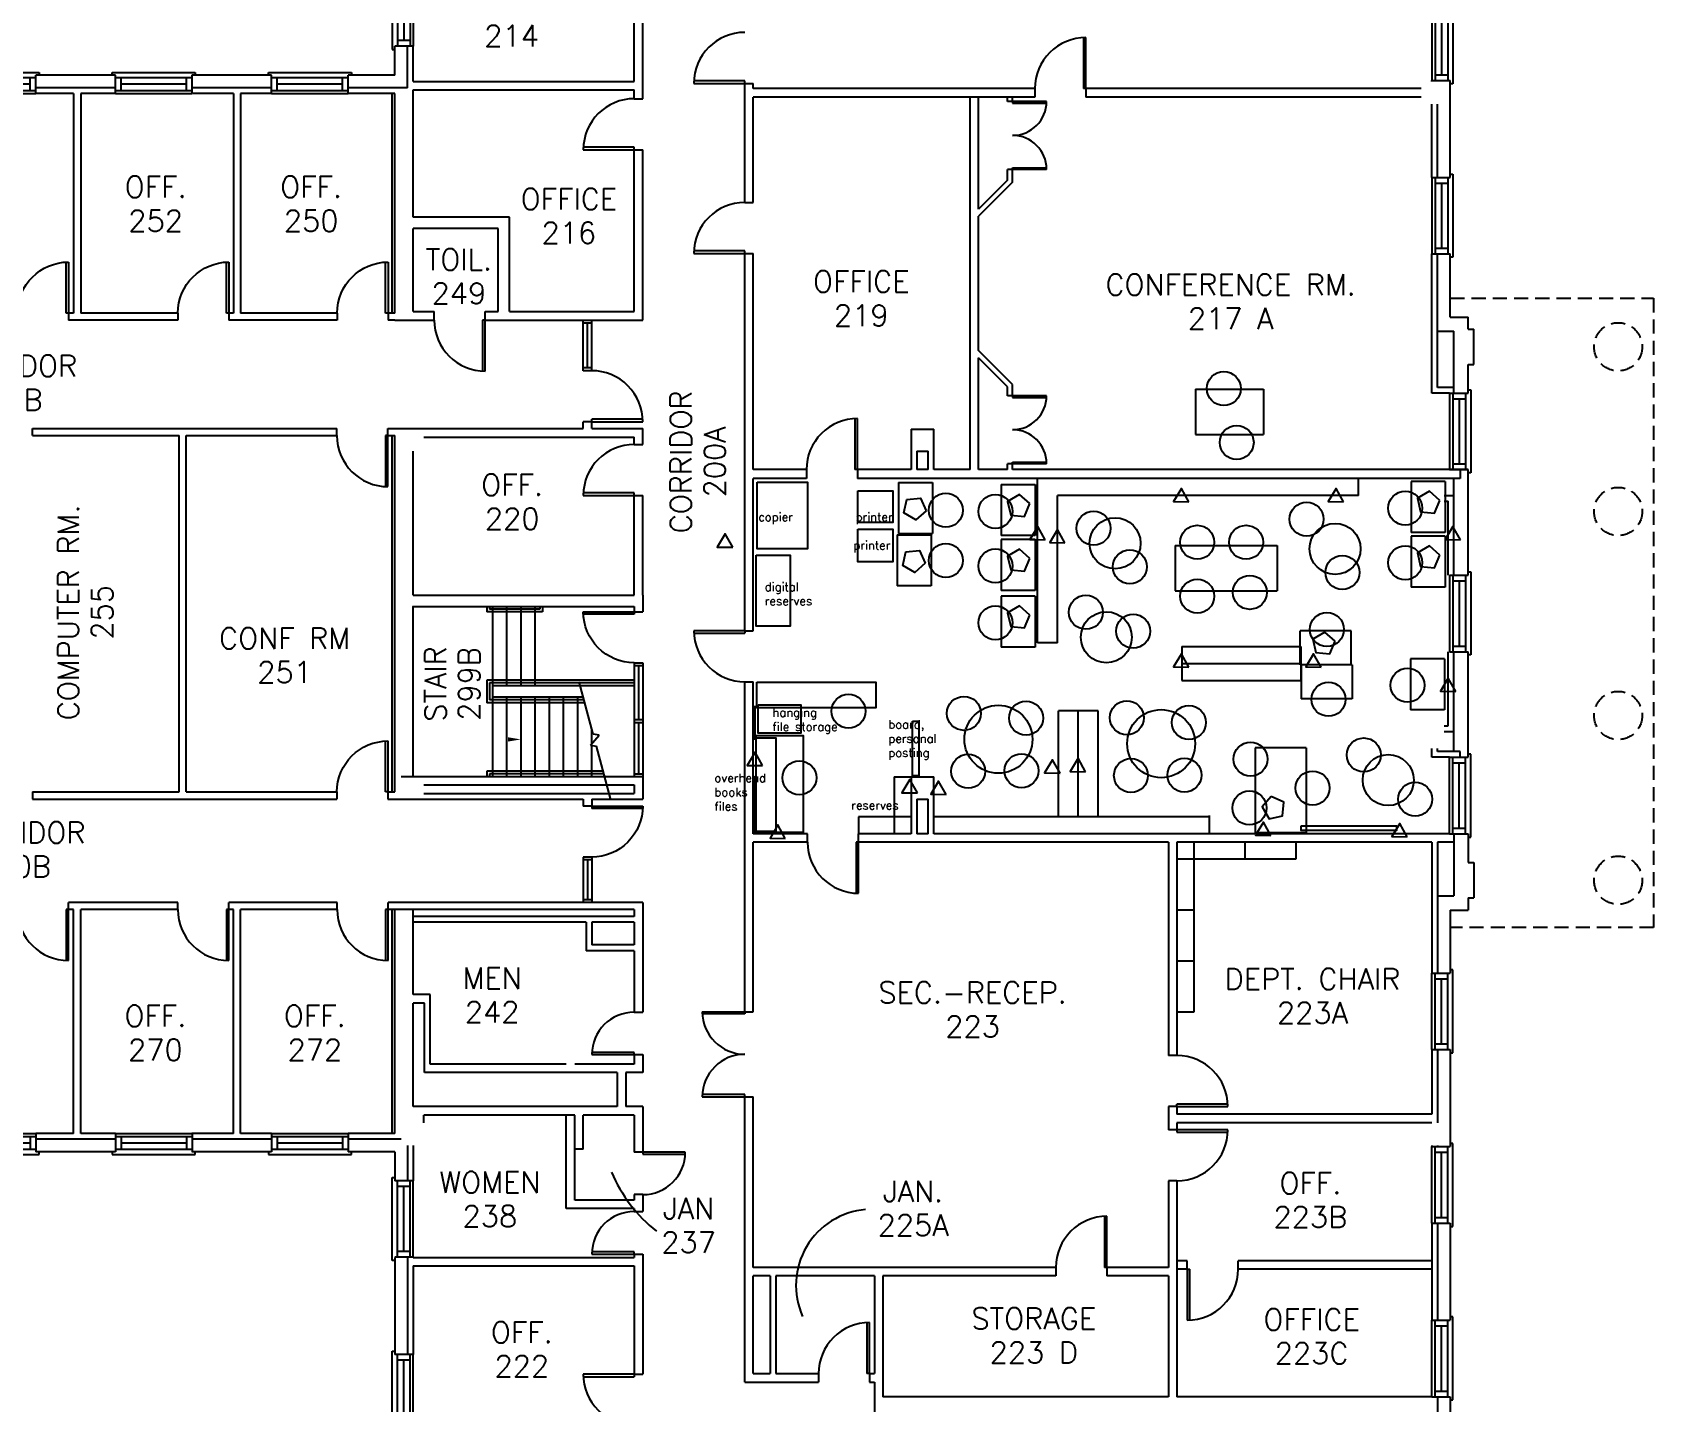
# Model space of a CAD drawing. Extents: x 481 to 2778, y 95 to 2621.
# Drawn here: x 1634 to 2778, y 801 to 1768 of the extents above; entities that cross this region are included whole.
import ezdxf
from ezdxf.enums import TextEntityAlignment as Align

# ---------------------------------------------------------------- set-up
doc = ezdxf.new("R2010")
doc.units = 0
doc.header["$LTSCALE"] = 40
doc.header["$MEASUREMENT"] = 0
doc.linetypes.add('HIDDEN', pattern=[0.375, 0.25, -0.125])
doc.layers.get('0').update_dxf_attribs({"linetype": 'CONTINUOUS'})
for name, color, linetype in [('A-AREA-IDEN', 3, 'CONTINUOUS'), ('A-CONC', 5, 'HIDDEN'), ('A-DOOR', 7, 'CONTINUOUS'), ('A-FLOR-STRS', 7, 'CONTINUOUS'), ('A-GLAZ', 5, 'CONTINUOUS'), ('A-STRS-RAIL', 7, 'CONTINUOUS'), ('A-WALL', 5, 'CONTINUOUS')]:
    doc.layers.add(name, color=color, linetype=linetype)
doc.styles.add('SIMPLEX', font='simplex', dxfattribs={"height": 23})

# ---------------------------------------------------------------- blocks, each defined once
blk = doc.blocks.new('Q')
at = {"layer": 'A-STRS-RAIL', "style": 'SIMPLEX'}
for tag, p in [('ROOM', (2.01, 4.02)), ('NUMBER', (2.01, -15.09))]:
    blk.add_attdef(tag, text='', height=12, dxfattribs=at).set_placement(p, align=Align.CENTER)
blk = doc.blocks.new('WDO')
at = {"layer": 'A-GLAZ'}
for p, q in [((2681.4, 408.1), (2681.4, 462.1)), ((2683.6, 408.1), (2683.6, 462.1)), ((2683.6, 458.1), (2692.6, 458.1)), ((2688.1, 412.1), (2688.1, 458.1)), ((2692.6, 408.1), (2692.6, 462.1)), ((2696.3, 464.4), (2694.4, 464.4)), ((2696.3, 405.8), (2696.3, 464.4)), ((2683.6, 412.1), (2692.6, 412.1)), ((2694.4, 405.8), (2696.3, 405.8))]:
    blk.add_line(p, q, dxfattribs=at)
at = {"layer": 'A-WALL'}
for p, q in [((2681.4, 462.1), (2694.4, 462.1)), ((2681.4, 408.1), (2694.4, 408.1))]:
    blk.add_line(p, q, dxfattribs=at)
blk = doc.blocks.new('AD03A', base_point=(6.133, 5.024))
for p, q in [((6.133, 6.024), (6.133, 5.024)), ((6.182, 5.024), (6.182, 6.022)), ((6.133, 5.024), (6.182, 5.024))]:
    blk.add_line(p, q)
blk.add_arc((6.133, 5.024), 1, 0, 90)
blk = doc.blocks.new('AD05A', base_point=(203.035, 424.492))
for p, q in [((203.035, 424.492), (203.084, 424.492)), ((203.035, 424.492), (203.035, 423.492)), ((203.084, 423.493), (203.084, 424.492))]:
    blk.add_line(p, q)
blk.add_arc((203.035, 424.492), 1, 270, 0)
blk = doc.blocks.new('AD04A', base_point=(489.664, 570.31))
for p, q in [((488.664, 571.31), (488.664, 570.31)), ((488.713, 570.31), (488.713, 571.309)), ((490.616, 570.31), (490.616, 571.309)), ((490.664, 571.31), (490.664, 570.31)), ((488.664, 570.31), (488.713, 570.31)), ((490.664, 570.31), (490.616, 570.31))]:
    blk.add_line(p, q)
for centre, start, end in [((488.664, 570.31), 0, 90), ((490.664, 570.31), 90, 180)]:
    blk.add_arc(centre, 1, start, end)
blk = doc.blocks.new('AD081', base_point=(976.415, 314.205))
for p, q in [((976.353, 314.849), (976.314, 314.205)), ((976.353, 314.849), (976.477, 313.561)), ((975.415, 314.205), (976.314, 314.205)), ((976.477, 313.561), (976.516, 314.205)), ((976.516, 314.205), (977.415, 314.205))]:
    blk.add_line(p, q)

msp = doc.modelspace()

# ---------------------------------------------------------------- linework, layer by layer
for p, q in [((2569.5, 1441.2), (2569.5, 1453.2)), ((2357.1, 1337.3), (2343.1, 1337.3)), ((2445, 1334.7), (2445, 1310.7)), ((2529, 1334.7), (2529, 1310.7)), ((2385.8, 1289.3), (2357.8, 1289.3)), ((2241.9, 1242.6), (2254.7, 1242.6)), ((2216.7, 1214.5), (2216.7, 1202.5)), ((2464.2, 1215.3), (2464.2, 1203.3))]:
    msp.add_line(p, q)
for points in [[(2145.1, 1450.7), (2180.6, 1450.7), (2180.6, 1403.7), (2145.1, 1403.7)], [(2216.1, 1444.5), (2240.8, 1444.5), (2240.8, 1422.2), (2216.1, 1422.2)], [(2337.7, 1435.5), (2330.4, 1442), (2321.9, 1437), (2324.1, 1427.4), (2333.8, 1426.5)], [(2449.8, 1436.7), (2444.6, 1446.2), (2439, 1436.9)], [(2559, 1436.7), (2553.8, 1446.2), (2548.2, 1436.9)], [(2627.1, 1437.8), (2619.7, 1444.3), (2611.3, 1439.3), (2613.4, 1429.7), (2623.2, 1428.8)], [(2264.4, 1430.5), (2257.1, 1424), (2248.6, 1428.9), (2250.8, 1438.5), (2260.5, 1439.4)], [(2348.5, 1410), (2343.2, 1419.4), (2337.7, 1410.2)], [(2641.5, 1410), (2636.2, 1419.4), (2630.7, 1410.2)], [(2127.9, 1404.7), (2122.6, 1414.1), (2117, 1404.8)], [(2216.1, 1417.6), (2240.8, 1417.6), (2240.8, 1394.4), (2216.1, 1394.4)], [(2362.4, 1407.8), (2357.2, 1417.3), (2351.6, 1408)], [(2144.4, 1399.1), (2168.3, 1399.1), (2168.3, 1349), (2144.4, 1349)], [(2263.7, 1393.5), (2256.3, 1387), (2247.9, 1391.9), (2250, 1401.5), (2259.8, 1402.4)], [(2337.7, 1396.9), (2330.4, 1403.4), (2321.9, 1398.4), (2324.1, 1388.9), (2333.8, 1387.9)], [(2627.1, 1399.2), (2619.7, 1405.7), (2611.3, 1400.7), (2613.4, 1391.2), (2623.2, 1390.2)], [(2337.7, 1356.8), (2330.4, 1363.3), (2321.9, 1358.4), (2324.1, 1348.8), (2333.8, 1347.8)], [(2553.2, 1338.4), (2545.9, 1344.9), (2537.4, 1339.9), (2539.5, 1330.4), (2549.3, 1329.4)], [(2449.8, 1320.1), (2444.6, 1329.6), (2439, 1320.3)], [(2543.2, 1320.1), (2537.9, 1329.6), (2532.4, 1320.3)], [(2144.9, 1309.5), (2228.9, 1309.5), (2228.9, 1291.5), (2144.9, 1291.5)], [(2638.3, 1303), (2633, 1312.4), (2627.5, 1303.2)], [(2145.9, 1293.5), (2176, 1293.5), (2176, 1273.4), (2145.9, 1273.4)], [(2254.7, 1281.9), (2259.3, 1281.9), (2259.3, 1243.4), (2254.7, 1243.4)], [(2144.4, 1271.9), (2177.5, 1271.9), (2177.5, 1203.3), (2144.4, 1203.3)], [(2144.4, 1270.3), (2158.3, 1270.3), (2158.3, 1204), (2144.4, 1204)], [(2148.9, 1250.6), (2143.7, 1260), (2138.1, 1250.8)], [(2358.9, 1245.2), (2353.6, 1254.7), (2348, 1245.4)], [(2376.9, 1246.3), (2371.7, 1255.8), (2366.1, 1246.5)], [(2258.2, 1231.3), (2252.9, 1240.8), (2247.3, 1231.5)], [(2278.5, 1230.3), (2273.2, 1239.7), (2267.7, 1230.4)], [(2508, 1228.8), (2501.5, 1221.5), (2506.5, 1213), (2516, 1215.1), (2517, 1224.9)], [(2165, 1199.2), (2159.7, 1208.7), (2154.2, 1199.4)], [(2507.7, 1201.4), (2502.5, 1210.8), (2496.9, 1201.6)], [(2529.1, 1208.1), (2596.4, 1208.1), (2596.4, 1204.8), (2529.1, 1204.8)], [(2604, 1200.3), (2598.8, 1209.8), (2593.2, 1200.5)]]:
    msp.add_lwpolyline(points, close=True)
for centre, radius in [((2474.5, 1516.7), 12), ((2483.6, 1478.7), 12), ((2278.3, 1430.8), 12), ((2313.3, 1430), 12), ((2602.6, 1432.3), 12), ((2533, 1424.5), 12), ((2382.6, 1418.1), 12), ((2397.8, 1407.5), 18), ((2455.8, 1408.2), 12), ((2490.2, 1408.2), 12), ((2553.1, 1403.6), 18), ((2278.3, 1395.4), 12), ((2313.3, 1391.5), 12), ((2408.2, 1390.9), 12), ((2558.2, 1386.9), 12), ((2602.6, 1393.8), 12), ((2492.9, 1372.9), 12), ((2455.8, 1370.2), 12), ((2313.3, 1351.4), 12), ((2377.2, 1358.8), 12), ((2391.6, 1341.2), 18), ((2410.5, 1345.5), 12), ((2547.3, 1346.7), 12), ((2604.2, 1307.3), 12), ((2548.4, 1297.4), 12), ((2209.6, 1289), 12), ((2291.1, 1287.5), 12), ((2315.4, 1269.2), 24), ((2334.9, 1284.1), 12), ((2406.1, 1284.4), 12), ((2430.3, 1266.1), 24), ((2449.9, 1281), 12), ((2331.7, 1247), 12), ((2493.4, 1255.2), 12), ((2573.3, 1258.1), 12), ((2174.9, 1242), 12), ((2294.1, 1246.6), 12), ((2409, 1243.6), 12), ((2446.7, 1243.9), 12), ((2590.6, 1240.4), 18), ((2537.2, 1234.8), 12), ((2609.6, 1226.9), 12), ((2492.6, 1220.7), 12)]:
    msp.add_circle(centre, radius)
at = {"layer": 'A-AREA-IDEN'}
for centre, radius, start, end in [((2140.1, 1005.1), 106.2, 202.9762, 231.5169), ((2226.1, 883.8), 53.6, 94.7077, 204.1125)]:
    msp.add_arc(centre, radius, start, end, dxfattribs=at)
at = {"layer": 'A-CONC', "linetype": 'HIDDEN'}
for p, q in [((2634.4, 1580.5), (2777.9, 1580.5)), ((2777.9, 1580.5), (2777.9, 1136.3)), ((2777.9, 1136.3), (2634.4, 1136.3))]:
    msp.add_line(p, q, dxfattribs=at)
for centre in [(2752.9, 1546.2), (2752.9, 1430), (2752.9, 1286), (2752.9, 1169.7)]:
    msp.add_circle(centre, 17, dxfattribs=at)
at = {"layer": 'A-DOOR', "color": 7}
for p, q in [((2022.4, 1529.3), (2022.4, 1565)), ((2028.4, 1529.3), (2028.4, 1565)), ((2022.4, 1186.1), (2022.4, 1154)), ((2028.4, 1186.1), (2028.4, 1154))]:
    msp.add_line(p, q, dxfattribs=at)
at = {"layer": 'A-DOOR'}
for p, q in [((2022.4, 1563), (2028.4, 1563)), ((2025.4, 1531.3), (2025.4, 1563)), ((2028.4, 1531.3), (2022.4, 1531.3)), ((2028.4, 1529.3), (2022.4, 1529.3)), ((2058.4, 1323.2), (2058.4, 1243)), ((2058.4, 1323.2), (2064.4, 1323.2)), ((2058.4, 1321.2), (2064.4, 1321.2)), ((2061.4, 1321.2), (2061.4, 1283.1)), ((2064.4, 1323.2), (2064.4, 1243)), ((2058.4, 1283.1), (2064.4, 1283.1)), ((2058.4, 1281.1), (2064.4, 1281.1)), ((2061.4, 1281.1), (2061.4, 1244.9)), ((2058.4, 1244.9), (2064.4, 1244.9)), ((2028.4, 1186.1), (2022.4, 1186.1)), ((2028.4, 1184.1), (2022.4, 1184.1)), ((2025.4, 1184.1), (2025.4, 1156)), ((2022.4, 1156), (2028.4, 1156))]:
    msp.add_line(p, q, dxfattribs=at)
at = {"layer": 'A-FLOR-STRS'}
for p, q in [((1958.2, 1363), (1958.2, 1243)), ((1968.2, 1363), (1968.2, 1307)), ((1978.2, 1363), (1978.2, 1307)), ((1988.2, 1363), (1988.2, 1307)), ((1968.2, 1299), (1968.2, 1243)), ((1978.2, 1299), (1978.2, 1243)), ((1988.2, 1299), (1988.2, 1243)), ((1998.2, 1299), (1998.2, 1243)), ((2008.2, 1299), (2008.2, 1243)), ((2018.2, 1299), (2018.2, 1243)), ((2028.2, 1276.4), (2028.2, 1243))]:
    msp.add_line(p, q, dxfattribs=at)
msp.add_solid([(1969.3, 1270.6), (1969.3, 1267.6), (1978.3, 1269.1)], dxfattribs=at)
at = {"layer": 'A-STRS-RAIL'}
for p, q in [((1954.2, 1363), (1954.2, 1359.1)), ((1956.2, 1363), (1956.2, 1361.1)), ((1991.7, 1363), (1991.7, 1361.1)), ((1993.7, 1363), (1993.7, 1359.1)), ((1993.7, 1359.1), (1954.2, 1359.1)), ((1991.7, 1361.1), (1956.2, 1361.1)), ((2058.4, 1311), (1954.2, 1311)), ((1954.2, 1311), (1954.2, 1295)), ((2058.4, 1309), (1956.2, 1309)), ((1956.2, 1309), (1956.2, 1297)), ((2058.4, 1307), (1958.2, 1307)), ((2023.2, 1295), (1954.2, 1295)), ((2022.7, 1297), (1956.2, 1297)), ((2022.2, 1299), (1958.2, 1299)), ((2036.1, 1246.8), (1954.2, 1246.8)), ((1954.2, 1246.8), (1954.2, 1243)), ((2036.7, 1244.8), (1956.2, 1244.8)), ((1956.2, 1244.8), (1956.2, 1243))]:
    msp.add_line(p, q, dxfattribs=at)
at = {"layer": 'A-WALL'}
for p, q in [((2058.4, 1733.5), (2058.4, 1802.6)), ((2064.4, 1721.3), (2064.4, 1802.6)), ((1889.4, 1738), (1889.4, 1758.4)), ((1898.4, 1729), (1898.4, 1758.4)), ((1902.4, 1733.5), (1902.4, 1758.4)), ((1692.1, 1738), (1635.9, 1738)), ((1692.1, 1729), (1635.9, 1729)), ((1802.4, 1738), (1746.1, 1738)), ((1802.4, 1729), (1746.1, 1729)), ((1889.4, 1738), (1856.4, 1738)), ((1898.4, 1729), (1856.4, 1729)), ((1902.4, 1733.5), (2058.4, 1733.5)), ((2136.4, 1648.1), (2136.4, 1732.1)), ((2136.4, 1732.1), (2142.4, 1732.1)), ((2142.4, 1728.5), (2142.4, 1732.1)), ((2341.2, 1728.5), (2142.4, 1728.5)), ((2341.2, 1728.5), (2341.2, 1722.5)), ((2613.9, 1728.5), (2377.2, 1728.5)), ((2377.2, 1728.5), (2377.2, 1722.5)), ((2621.4, 1733.5), (2621.4, 1734.2)), ((2625.4, 1733.5), (2625.4, 1734.2)), ((2634.4, 1665.7), (2634.4, 1734.2)), ((1662.6, 1725), (1635.9, 1725)), ((1662.6, 1725), (1662.6, 1570)), ((1667.6, 1725), (1667.6, 1570)), ((1692.1, 1725), (1667.6, 1725)), ((1775.4, 1725), (1746.7, 1725)), ((1775.4, 1725), (1775.4, 1570)), ((1780.4, 1725), (1780.4, 1570)), ((1802.4, 1725), (1780.4, 1725)), ((1889.4, 1725), (1856.4, 1725)), ((1887.4, 1570), (1887.4, 1725)), ((1889.4, 1570), (1889.4, 1725)), ((1902.4, 1727.5), (2058.4, 1727.5)), ((1902.4, 1637.7), (1902.4, 1727.5)), ((2058.4, 1721.3), (2058.4, 1727.5)), ((2058.4, 1721.3), (2064.4, 1721.3)), ((2142.4, 1648.1), (2142.4, 1722.5)), ((2341.2, 1722.5), (2142.4, 1722.5)), ((2295.4, 1459.5), (2295.4, 1722.5)), ((2301.4, 1643.4), (2301.4, 1722.5)), ((2321.9, 1722.5), (2301.4, 1722.5)), ((2321.9, 1719.4), (2321.9, 1722.5)), ((2325.4, 1719.4), (2321.9, 1719.4)), ((2341.2, 1722.5), (2325.4, 1722.5)), ((2325.4, 1719.4), (2325.4, 1722.5)), ((2613.9, 1722.5), (2377.2, 1722.5)), ((2621.4, 1665.7), (2621.4, 1717.5)), ((2625.4, 1665.7), (2625.4, 1717.5)), ((2058.4, 1571), (2058.4, 1685.3)), ((2058.4, 1685.3), (2064.4, 1685.3)), ((2064.4, 1565), (2064.4, 1685.3)), ((2325.4, 1671.4), (2321.9, 1671.4)), ((2321.9, 1663.9), (2321.9, 1671.4)), ((2325.4, 1662.5), (2325.4, 1671.4)), ((2321.9, 1663.9), (2301.4, 1643.4)), ((2325.4, 1662.5), (2301.4, 1638.5)), ((2136.4, 1648.1), (2142.4, 1648.1)), ((1970.4, 1637.7), (1902.4, 1637.7)), ((1970.4, 1571), (1970.4, 1637.7)), ((2301.4, 1543.5), (2301.4, 1638.5)), ((1962.4, 1629.7), (1902.4, 1629.7)), ((1902.4, 1571), (1902.4, 1629.7)), ((1962.4, 1571), (1962.4, 1629.7)), ((2136.4, 1345.8), (2136.4, 1612.1)), ((2136.4, 1612.1), (2142.4, 1612.1)), ((2142.4, 1459.5), (2142.4, 1612.1)), ((2621.4, 1513.5), (2621.4, 1611.7)), ((2625.4, 1517.5), (2625.4, 1611.7)), ((2634.4, 1567.2), (2634.4, 1611.7)), ((1662.6, 1570), (1659, 1570)), ((1659, 1570), (1659, 1565)), ((1736.2, 1570), (1667.6, 1570)), ((1736.2, 1570), (1736.2, 1565)), ((1775.4, 1570), (1772.2, 1570)), ((1772.2, 1570), (1772.2, 1565)), ((1848.6, 1570), (1780.4, 1570)), ((1848.6, 1570), (1848.6, 1565)), ((1889.4, 1570), (1884.6, 1570)), ((1884.6, 1570), (1884.6, 1565)), ((1902.4, 1571), (1917.1, 1571)), ((1917.1, 1565), (1917.1, 1571)), ((1953.1, 1565), (1953.1, 1571)), ((1953.1, 1571), (1962.4, 1571)), ((1970.4, 1571), (2058.4, 1571)), ((1736.2, 1565), (1659, 1565)), ((1848.6, 1565), (1772.2, 1565)), ((1889.4, 1565), (1884.6, 1565)), ((1889.4, 1565), (1917.1, 1565)), ((1953.1, 1565), (2064.4, 1565)), ((2625.4, 1557.2), (2636.9, 1557.2)), ((2634.4, 1567.2), (2646.9, 1567.2)), ((2636.9, 1513.5), (2636.9, 1557.2)), ((2646.9, 1558.7), (2646.9, 1567.2)), ((2646.9, 1558.7), (2650.9, 1558.7)), ((2650.9, 1533.7), (2650.9, 1558.7)), ((2325.4, 1519.5), (2301.4, 1543.5)), ((2321.9, 1518), (2301.4, 1538.5)), ((2301.4, 1459.5), (2301.4, 1538.5)), ((2646.9, 1513.5), (2646.9, 1533.7)), ((2646.9, 1533.7), (2650.9, 1533.7)), ((2321.9, 1511.7), (2321.9, 1518)), ((2325.4, 1511.7), (2321.9, 1511.7)), ((2325.4, 1511.7), (2325.4, 1519.5)), ((2454.6, 1516.2), (2454.6, 1484.2)), ((2454.6, 1516.2), (2502.6, 1516.2)), ((2502.6, 1516.2), (2502.6, 1484.2)), ((2633.9, 1513.5), (2621.4, 1513.5)), ((2636.9, 1517.5), (2625.4, 1517.5)), ((1633.5, 1488.5), (1848.5, 1488.5)), ((1633.5, 1483.5), (1633.5, 1488.5)), ((1848.5, 1483.5), (1848.5, 1488.5)), ((1884.5, 1488.5), (2022.4, 1488.5)), ((1884.5, 1483.5), (1884.5, 1488.5)), ((2028.4, 1493.3), (2022.4, 1493.3)), ((2022.4, 1488.5), (2022.4, 1493.3)), ((2028.4, 1488.5), (2028.4, 1493.3)), ((2028.4, 1488.5), (2064.4, 1488.5)), ((2064.4, 1477.3), (2064.4, 1488.5)), ((2253.9, 1488.1), (2253.9, 1459.5)), ((2253.9, 1488.1), (2269.9, 1488.1)), ((2269.9, 1459.5), (2269.9, 1488.1)), ((1633.5, 1483.5), (1737.1, 1483.5)), ((1737.1, 1232), (1737.1, 1483.5)), ((1742.1, 1232), (1742.1, 1483.5)), ((1742.1, 1483.5), (1848.5, 1483.5)), ((1884.5, 1483.5), (1889.4, 1483.5)), ((1887.4, 1232), (1887.4, 1483.5)), ((1889.4, 1232), (1889.4, 1483.5)), ((1909.9, 1482.5), (2058.4, 1482.5)), ((2058.4, 1477.3), (2058.4, 1482.5)), ((2058.4, 1477.3), (2064.4, 1477.3)), ((2454.6, 1484.2), (2502.6, 1484.2)), ((1902.4, 1371), (1902.4, 1472.5)), ((2257.9, 1472.5), (2257.9, 1459.5)), ((2257.9, 1472.5), (2265.9, 1472.5)), ((2265.9, 1459.5), (2265.9, 1472.5)), ((2179.9, 1459.5), (2142.4, 1459.5)), ((2179.9, 1459.5), (2179.9, 1453.2)), ((2253.9, 1459.5), (2215.9, 1459.5)), ((2215.9, 1459.5), (2215.9, 1453.2)), ((2265.9, 1459.5), (2257.9, 1459.5)), ((2295.4, 1459.5), (2269.9, 1459.5)), ((2321.9, 1459.5), (2301.4, 1459.5)), ((2325.4, 1463.7), (2321.9, 1463.7)), ((2321.9, 1459.5), (2321.9, 1463.7)), ((2325.4, 1459.5), (2325.4, 1463.7)), ((2646.9, 1459.5), (2325.4, 1459.5)), ((2641.3, 1459.5), (2641.3, 1453.2)), ((2646.9, 1385), (2646.9, 1459.5)), ((2142.4, 1345.8), (2142.4, 1453.2)), ((2179.9, 1453.2), (2142.4, 1453.2)), ((2641.3, 1453.2), (2215.9, 1453.2)), ((2244.8, 1450.4), (2244.8, 1414.4)), ((2244.8, 1450.4), (2268.8, 1450.4)), ((2268.8, 1450.4), (2268.8, 1414.4)), ((2317.4, 1448.9), (2317.4, 1412.9)), ((2317.4, 1448.9), (2317.4, 1412.9)), ((2317.4, 1448.9), (2341.4, 1448.9)), ((2341.4, 1448.9), (2341.4, 1412.9)), ((2343.1, 1337.3), (2343.1, 1453.2)), ((2606.7, 1451.2), (2606.7, 1415.2)), ((2606.7, 1451.2), (2606.7, 1415.2)), ((2630.7, 1451.2), (2606.7, 1451.2)), ((2630.7, 1451.2), (2630.7, 1415.2)), ((2636.9, 1385), (2636.9, 1453.2)), ((2058.4, 1371), (2058.4, 1441.3)), ((2058.4, 1441.3), (2064.4, 1441.3)), ((2064.4, 1371), (2064.4, 1441.3)), ((2569.5, 1441.2), (2357.1, 1441.2)), ((2357.1, 1337.3), (2357.1, 1441.2)), ((2630.1, 1441.2), (2636.9, 1441.2)), ((2630.1, 1437.2), (2632.9, 1437.2)), ((2632.9, 1385), (2632.9, 1437.2)), ((2244, 1413.4), (2268, 1413.4)), ((2244, 1413.4), (2244, 1377.4)), ((2244.8, 1414.4), (2268.8, 1414.4)), ((2268, 1413.4), (2268, 1377.4)), ((2341.4, 1412.9), (2317.4, 1412.9)), ((2317.4, 1410.3), (2317.4, 1374.3)), ((2341.4, 1410.3), (2317.4, 1410.3)), ((2341.4, 1410.3), (2341.4, 1374.3)), ((2630.7, 1415.2), (2606.7, 1415.2)), ((2630.7, 1412.6), (2606.7, 1412.6)), ((2606.7, 1412.6), (2606.7, 1376.6)), ((2630.7, 1412.6), (2630.7, 1376.6)), ((2440.3, 1406), (2512.3, 1406)), ((2440.3, 1406), (2440.3, 1374)), ((2512.3, 1406), (2512.3, 1374)), ((2268, 1377.4), (2244, 1377.4)), ((2341.4, 1374.3), (2317.4, 1374.3)), ((2440.3, 1374), (2512.3, 1374)), ((2630.7, 1376.6), (2606.7, 1376.6)), ((1901.9, 1363), (2058.4, 1363)), ((1902.4, 1371), (2058.4, 1371)), ((1902.4, 1243), (1902.4, 1363)), ((2058.4, 1363), (2058.4, 1359.2)), ((2064.4, 1371), (2064.4, 1359.2)), ((2341.4, 1370.2), (2317.4, 1370.2)), ((2317.4, 1370.2), (2317.4, 1334.2)), ((2341.4, 1370.2), (2341.4, 1334.2)), ((2058.4, 1359.2), (2064.4, 1359.2)), ((2136.4, 1345.8), (2142.4, 1345.8)), ((2564.5, 1345.8), (2528.5, 1345.8)), ((2528.5, 1321.8), (2528.5, 1345.8)), ((2564.5, 1321.8), (2564.5, 1345.8)), ((2341.4, 1334.2), (2317.4, 1334.2)), ((2445, 1334.7), (2529, 1334.7)), ((2632.9, 1278.7), (2632.9, 1331)), ((2636.9, 1260.5), (2636.9, 1331)), ((2646.9, 1256.5), (2646.9, 1331)), ((2445, 1322.7), (2529, 1322.7)), ((2564.5, 1321.8), (2528.5, 1321.8)), ((2565.1, 1321.8), (2529.1, 1321.8)), ((2529.1, 1321.8), (2529.1, 1297.8)), ((2565.1, 1321.8), (2565.1, 1297.8)), ((2606.4, 1325.9), (2606.4, 1289.9)), ((2630.4, 1325.9), (2606.4, 1325.9)), ((2630.4, 1325.9), (2630.4, 1289.9)), ((2136.4, 1076.9), (2136.4, 1309.8)), ((2136.4, 1309.8), (2142.4, 1309.8)), ((2142.4, 1202.5), (2142.4, 1309.8)), ((2445, 1310.7), (2529, 1310.7)), ((2565.1, 1297.8), (2529.1, 1297.8)), ((2143.4, 1292.8), (2143.4, 1268.8)), ((2357.8, 1214.5), (2357.8, 1289.3)), ((2371.8, 1214.5), (2371.8, 1289.3)), ((2385.8, 1214.5), (2385.8, 1289.3)), ((2630.4, 1289.9), (2606.4, 1289.9)), ((2630.1, 1278.7), (2632.9, 1278.7)), ((2630.1, 1274.7), (2636.9, 1274.7)), ((2496.6, 1263.2), (2496.6, 1203.2)), ((2532.6, 1263.2), (2496.6, 1263.2)), ((2532.6, 1263.2), (2532.6, 1203.2)), ((2621.4, 1256.5), (2621.4, 1262.7)), ((2625.4, 1260.5), (2625.4, 1262.7)), ((2641.3, 1260.5), (2625.4, 1260.5)), ((2641.3, 1256.5), (2641.3, 1260.5)), ((2633.9, 1256.5), (2621.4, 1256.5)), ((1893.9, 1243), (2064.4, 1243)), ((1909.9, 1237), (2058.4, 1237)), ((2058.4, 1237), (2058.4, 1231)), ((2064.4, 1243), (2064.4, 1227)), ((2143.2, 1243.2), (2143.2, 1203.2)), ((2241.9, 1242.6), (2241.9, 1202.5)), ((2253.9, 1242.6), (2253.9, 1202.5)), ((2253.9, 1242.6), (2269.9, 1242.6)), ((2269.9, 1202.5), (2269.9, 1242.6)), ((1633.5, 1232), (1737.1, 1232)), ((1633.5, 1232), (1633.5, 1227)), ((1633.5, 1227), (1848.5, 1227)), ((1742.1, 1232), (1848.5, 1232)), ((1848.5, 1232), (1848.5, 1227)), ((1884.5, 1232), (1889.4, 1232)), ((1884.5, 1232), (1884.5, 1227)), ((1884.5, 1227), (2022.4, 1227)), ((1909.9, 1231), (2058.4, 1231)), ((2022.4, 1227), (2022.4, 1222.1)), ((2028.4, 1227), (2064.4, 1227)), ((2028.4, 1227), (2028.4, 1222.1)), ((2257.9, 1227), (2257.9, 1202.5)), ((2257.9, 1227), (2265.9, 1227)), ((2265.9, 1202.5), (2265.9, 1227)), ((2028.4, 1222.1), (2022.4, 1222.1)), ((2253.9, 1214.5), (2216.7, 1214.5)), ((2464.9, 1214.5), (2269.9, 1214.5)), ((2180.7, 1202.5), (2142.4, 1202.5)), ((2173.2, 1203.2), (2143.2, 1203.2)), ((2180.7, 1196.5), (2180.7, 1202.5)), ((2253.9, 1202.5), (2216.7, 1202.5)), ((2216.7, 1196.5), (2216.7, 1202.5)), ((2265.9, 1202.5), (2257.9, 1202.5)), ((2633.9, 1202.5), (2269.9, 1202.5)), ((2532.6, 1203.2), (2496.6, 1203.2)), ((2636.9, 1202.5), (2636.9, 1158.7)), ((2646.9, 1202.5), (2646.9, 1182.2)), ((2142.4, 1076.9), (2142.4, 1196.5)), ((2180.7, 1196.5), (2142.4, 1196.5)), ((2435.4, 1196.5), (2216.7, 1196.5)), ((2435.4, 1196.5), (2435.4, 1046)), ((2441.4, 1196.5), (2441.4, 1046)), ((2621.4, 1196.5), (2441.4, 1196.5)), ((2453.4, 1196.5), (2453.4, 1076.5)), ((2489.4, 1196.5), (2489.4, 1184.5)), ((2525.4, 1196.5), (2525.4, 1184.5)), ((2621.4, 1196.5), (2621.4, 1104.2)), ((2625.4, 1196.5), (2625.4, 1104.2)), ((2636.9, 1196.5), (2625.4, 1196.5)), ((2525.4, 1184.5), (2441.4, 1184.5)), ((2646.9, 1182.2), (2650.9, 1182.2)), ((2650.9, 1182.2), (2650.9, 1157.2)), ((2625.4, 1158.7), (2636.9, 1158.7)), ((2646.9, 1157.2), (2646.9, 1148.7)), ((2646.9, 1157.2), (2650.9, 1157.2)), ((1736.2, 1154), (1659, 1154)), ((1659, 1149), (1659, 1154)), ((1662.6, 1149), (1659, 1149)), ((1662.6, 991), (1662.6, 1149)), ((1736.2, 1149), (1667.6, 1149)), ((1667.6, 991), (1667.6, 1149)), ((1736.2, 1149), (1736.2, 1154)), ((1848.6, 1154), (1772.2, 1154)), ((1772.2, 1149), (1772.2, 1154)), ((1775.4, 1149), (1772.2, 1149)), ((1775.4, 991), (1775.4, 1149)), ((1780.4, 991), (1780.4, 1149)), ((1848.6, 1149), (1780.4, 1149)), ((1848.6, 1149), (1848.6, 1154)), ((2064.5, 1154), (1884.6, 1154)), ((1884.6, 1149), (1884.6, 1154)), ((2058.4, 1149), (1884.6, 1149)), ((1887.4, 991), (1887.4, 1149)), ((1889.4, 991), (1889.4, 1149)), ((1902.4, 1089), (1902.4, 1149)), ((2058.4, 1149), (2058.4, 1144)), ((2064.4, 1154), (2064.4, 1076.6)), ((2453.4, 1148.5), (2441.4, 1148.5)), ((2634.4, 1148.7), (2646.9, 1148.7)), ((2634.4, 1148.7), (2634.4, 1104.2)), ((2058.4, 1144), (1902.4, 1144)), ((2024.4, 1140), (1902.4, 1140)), ((2024.4, 1140), (2024.4, 1120)), ((2028.4, 1140), (2028.4, 1124)), ((2058.4, 1140), (2028.4, 1140)), ((2058.4, 1140), (2058.4, 1124)), ((2058.4, 1124), (2028.4, 1124)), ((2058.4, 1120), (2024.4, 1120)), ((2058.4, 1120), (2058.4, 1076.6)), ((2453.4, 1112.5), (2441.4, 1112.5)), ((1914.4, 1089), (1902.4, 1089)), ((1914.4, 1040), (1914.4, 1089)), ((1902.4, 1010), (1902.4, 1083)), ((1910.4, 1083), (1902.4, 1083)), ((1910.4, 1034), (1910.4, 1083)), ((2058.4, 1076.6), (2064.4, 1076.6)), ((2136.4, 1076.9), (2142.4, 1076.9)), ((2453.4, 1076.5), (2441.4, 1076.5)), ((2058.4, 1046.6), (2058.4, 1040)), ((2058.4, 1046.6), (2064.4, 1046.6)), ((2064.4, 1046.6), (2064.4, 1034)), ((2441.4, 1046), (2435.4, 1046)), ((2621.4, 1050.2), (2621.4, 1004.5)), ((2625.4, 1050.2), (2625.4, 998.5)), ((2634.4, 1050.2), (2634.4, 981.7)), ((2046.4, 1034), (1910.4, 1034)), ((2010.4, 1040), (1914.4, 1040)), ((2058.4, 1040), (2016.4, 1040)), ((2046.4, 1034), (2046.4, 1010)), ((2052.4, 1034), (2052.4, 1010)), ((2064.4, 1034), (2052.4, 1034)), ((2046.4, 1010), (1902.4, 1010)), ((2064.4, 1010), (2052.4, 1010)), ((2064.4, 1010), (2064.4, 977.8)), ((2136.4, 815.5), (2136.4, 1016.9)), ((2136.4, 1016.9), (2142.4, 1016.9)), ((2142.4, 896.5), (2142.4, 1016.9)), ((2441.4, 1010), (2435.4, 1010)), ((2435.4, 1010), (2435.4, 993.6)), ((2441.4, 1010), (2441.4, 1004.5)), ((2016.4, 1004), (1909.9, 1004)), ((1909.9, 998.5), (1909.9, 1004)), ((2010.4, 938), (2010.4, 1004)), ((2016.4, 944), (2016.4, 1004)), ((2058.4, 1004), (2022.4, 1004)), ((2022.4, 980), (2022.4, 1004)), ((2058.4, 1004), (2058.4, 977.8)), ((2621.4, 1004.5), (2441.4, 1004.5)), ((2621.4, 998.5), (2441.4, 998.5)), ((2441.4, 998.5), (2441.4, 993.6)), ((1662.6, 991), (1635.9, 991)), ((1692.1, 987), (1635.9, 987)), ((1692.1, 991), (1667.6, 991)), ((1775.4, 991), (1746.1, 991)), ((1802.4, 987), (1746.1, 987)), ((1802.4, 991), (1780.4, 991)), ((1889.4, 991), (1856.4, 991)), ((1893.9, 987), (1856.4, 987)), ((2441.4, 993.6), (2435.4, 993.6)), ((1692.1, 978), (1635.9, 978)), ((1802.4, 978), (1746.1, 978)), ((1889.4, 978), (1856.4, 978)), ((1889.4, 978), (1889.4, 957.5)), ((1898.4, 982.5), (1898.4, 957.5)), ((1902.4, 982.5), (1902.4, 957.5)), ((2022.4, 980), (2016.4, 980)), ((2064.4, 977.8), (2058.4, 977.8)), ((2621.4, 982.5), (2621.4, 981.7)), ((2625.4, 982.5), (2625.4, 981.7)), ((2435.4, 957.6), (2435.4, 896.5)), ((2441.4, 957.6), (2435.4, 957.6)), ((2441.4, 957.6), (2441.4, 805.2)), ((2058.4, 944), (2016.4, 944)), ((2064.4, 947.8), (2058.4, 947.8)), ((2058.4, 947.8), (2058.4, 944)), ((2064.4, 947.8), (2064.4, 935.9)), ((2058.4, 938), (2010.4, 938)), ((2058.4, 938), (2058.4, 935.9)), ((2058.4, 935.9), (2064.4, 935.9)), ((2621.4, 927.7), (2621.4, 859.2)), ((2625.4, 927.7), (2625.4, 859.2)), ((2634.4, 927.7), (2634.4, 859.2)), ((2058.4, 905.9), (2058.4, 903.5)), ((2058.4, 905.9), (2064.4, 905.9)), ((2064.4, 905.9), (2064.4, 821.1)), ((1889.4, 903.5), (1889.4, 835)), ((1898.4, 903.5), (1898.4, 835)), ((1902.4, 903.5), (2058.4, 903.5)), ((1902.4, 897.5), (2058.4, 897.5)), ((1902.4, 897.5), (1902.4, 835)), ((2058.4, 897.5), (2058.4, 821.1)), ((2356, 896.5), (2142.4, 896.5)), ((2356, 896.5), (2356, 890.5)), ((2435.4, 896.5), (2392, 896.5)), ((2392, 896.5), (2392, 890.5)), ((2448.7, 901.2), (2441.4, 901.2)), ((2448.7, 895.2), (2441.4, 895.2)), ((2448.7, 895.2), (2448.7, 901.2)), ((2621.4, 901.2), (2484.7, 901.2)), ((2484.7, 895.2), (2484.7, 901.2)), ((2621.4, 895.2), (2484.7, 895.2)), ((2142.4, 821.5), (2142.4, 890.5)), ((2154.4, 890.5), (2142.4, 890.5)), ((2154.4, 890.5), (2154.4, 821.5)), ((2227.9, 890.5), (2158.4, 890.5)), ((2158.4, 890.5), (2158.4, 821.5)), ((2227.9, 890.5), (2227.9, 821.5)), ((2356, 890.5), (2233.9, 890.5)), ((2233.9, 890.5), (2233.9, 805.2)), ((2435.4, 890.5), (2392, 890.5)), ((2435.4, 890.5), (2435.4, 805.2)), ((2058.4, 821.1), (2064.4, 821.1)), ((2136.4, 815.5), (2188.4, 815.5)), ((2142.4, 821.5), (2154.4, 821.5)), ((2158.4, 821.5), (2188.4, 821.5)), ((2188.4, 821.5), (2188.4, 815.5)), ((2224.4, 821.5), (2227.9, 821.5)), ((2224.4, 821.5), (2224.4, 815.5)), ((2224.4, 815.5), (2227.9, 815.5)), ((2227.9, 815.5), (2227.9, 793.5)), ((2435.4, 805.2), (2233.9, 805.2)), ((2621.4, 805.2), (2441.4, 805.2)), ((2625.4, 805.2), (2625.4, 753.5)), ((2634.4, 805.2), (2634.4, 736.7))]:
    msp.add_line(p, q, dxfattribs=at)

# ---------------------------------------------------------------- block references
at = {"layer": 'A-AREA-IDEN', "xscale": 1.25, "yscale": 1.25, "zscale": 1.25}
for p, values in [((1969.2, 1777), {'ROOM': 'OFF.', 'NUMBER': '214'}), ((1718, 1646.5), {'ROOM': 'OFF.', 'NUMBER': '252'}), ((1827.8, 1646.5), {'ROOM': 'OFF.', 'NUMBER': '250'}), ((2009.7, 1638), {'ROOM': 'OFFICE', 'NUMBER': '216'}), ((1932.1, 1595.3), {'ROOM': 'TOIL.', 'NUMBER': '249'}), ((2216.1, 1579.7), {'ROOM': 'OFFICE', 'NUMBER': '219'}), ((2476.8, 1577.5), {'ROOM': 'CONFERENCE RM.', 'NUMBER': '217 A'}), ((1612.1, 1520.2), {'ROOM': 'CORRIDOR', 'NUMBER': '200B'}), ((1969.7, 1436.2), {'ROOM': 'OFF.', 'NUMBER': '220'}), ((1809, 1327.9), {'ROOM': 'CONF RM', 'NUMBER': '251'}), ((1618, 1190.8), {'ROOM': 'CORRIDOR', 'NUMBER': '200B'}), ((1955.5, 1088.1), {'ROOM': 'MEN', 'NUMBER': '242'}), ((2534.6, 1087.5), {'ROOM': 'DEPT. CHAIR', 'NUMBER': '223A'}), ((2294.7, 1077.9), {'ROOM': 'SEC.-RECEP.', 'NUMBER': '223'}), ((1717.8, 1061.4), {'ROOM': 'OFF.', 'NUMBER': '270'}), ((1830.4, 1061.4), {'ROOM': 'OFF.', 'NUMBER': '272'}), ((1953.9, 944), {'ROOM': 'WOMEN', 'NUMBER': '238'}), ((2533.1, 943.4), {'ROOM': 'OFF.', 'NUMBER': '223B'}), ((2252.7, 937.6), {'ROOM': 'JAN.', 'NUMBER': '225A'}), ((2094.2, 925.5), {'ROOM': 'JAN', 'NUMBER': '237'}), ((2337.9, 847.8), {'ROOM': 'STORAGE', 'NUMBER': '223 D'}), ((2534, 847.2), {'ROOM': 'OFFICE', 'NUMBER': '223C'}), ((1976.5, 838.1), {'ROOM': 'OFF.', 'NUMBER': '222'})]:
    msp.add_blockref('Q', p, dxfattribs=at).add_auto_attribs(values)
at = {"layer": 'A-AREA-IDEN', "xscale": 1.25, "yscale": 1.25, "zscale": 1.25, "rotation": 90}
for p, values in [((2103.8, 1462.5), {'ROOM': 'CORRIDOR', 'NUMBER': '200A'}), ((1671.4, 1356.3), {'ROOM': 'COMPUTER RM.', 'NUMBER': '255'}), ((1930.5, 1305.8), {'ROOM': 'STAIR', 'NUMBER': '299B'})]:
    msp.add_blockref('Q', p, dxfattribs=at).add_auto_attribs(values)
at = {"layer": 'A-DOOR', "zscale": 0.01}
for name, p, xscale, yscale, rotation in [('AD03A', (2136.4, 1732.1), 36, 36, 90), ('AD05A', (2377.2, 1728.5), 36, 36, 180), ('AD03A', (2058.4, 1685.3), 36, 36, 90), ('AD04A', (2325.4, 1695.4), 24, 24, 270.0000000000011), ('AD03A', (2136.4, 1612.1), 36, 36, 90), ('AD03A', (1953.1, 1565), 36, 36, 180.0000000000004), ('AD05A', (2028.4, 1493.3), 36, 36, 90.00000000000037), ('AD04A', (2325.4, 1487.7), 24, 24, 269.9999999999989), ('AD05A', (2215.9, 1459.5), 36, 36, 180), ('AD03A', (1884.5, 1483.5), 36, 36, 180), ('AD03A', (2058.4, 1441.3), 36, 36, 90), ('AD03A', (2058.4, 1359.2), -36, 36, 90), ('AD05A', (2136.4, 1345.8), 36, 36, 270), ('AD05A', (2028.4, 1222.1), -36, 36, 89.99999999999964), ('AD03A', (2216.7, 1196.5), 36, 36, 180), ('AD03A', (1659, 1149), 36, 36, 180), ('AD03A', (1772.2, 1149), 36, 36, 180), ('AD03A', (1884.6, 1149), 36, 36, 180), ('AD03A', (2058.4, 1046.6), 30, 30, 90), ('AD04A', (2136.4, 1046.9), 30, 30, 90), ('AD05A', (2441.4, 1010), 36, 36, 90), ('AD03A', (2441.4, 993.6), 36, 36, 270), ('AD03A', (2064.4, 977.8), 30, 30, 270), ('AD03A', (2058.4, 905.9), 30, 30, 90), ('AD05A', (2392, 896.5), 36, 36, 180), ('AD05A', (2224.4, 821.5), 36, 36, 180), ('AD05A', (2058.4, 821.1), 36, 36, 270)]:
    msp.add_blockref(name, p, dxfattribs=dict(at, xscale=xscale, yscale=yscale, rotation=rotation))
at = {"layer": 'A-DOOR', "yscale": 36, "zscale": 0.01}
for name, p, xscale in [('AD03A', (1659, 1570), -36), ('AD03A', (1772.2, 1570), -36), ('AD03A', (1884.6, 1570), -36), ('AD03A', (1884.5, 1232), -36), ('AD05A', (2448.7, 895.2), 36)]:
    msp.add_blockref(name, p, dxfattribs=dict(at, xscale=xscale))
at = {"layer": 'A-FLOR-STRS', "xscale": 42.59253095904182, "yscale": 5.975410580585276, "zscale": 42.59253095904182, "rotation": 104.9339852203637}
msp.add_blockref('AD081', (2030.5, 1268.6), dxfattribs=at)
at = {"layer": 'A-GLAZ'}
for p, rotation in [((4583.8, 2220.5), 180), ((1173.8, 3672.4), 270.0000000000016), ((1284.1, 3672.4), 270.0000000000016), ((1394.3, 3672.4), 270.0000000000016)]:
    msp.add_blockref('WDO', p, dxfattribs=dict(at, rotation=rotation))
at = {"layer": 'A-GLAZ', "xscale": -1}
for p, rotation in [((-60, 2196.3), 180), ((1173.8, -956.4), 269.9999999999984), ((1284.1, -956.4), 269.9999999999984), ((1394.3, -956.4), 269.9999999999984), ((-60, 2073.8), 180), ((-47.5, 1921.6), 180), ((-47.5, 1793.1), 180)]:
    msp.add_blockref('WDO', p, dxfattribs=dict(at, rotation=rotation))
at = {"layer": 'A-GLAZ'}
for p in [(-47.5, 794.4), (-60, 642.1), (-60, 519.6), (-60, 397.1)]:
    msp.add_blockref('WDO', p, dxfattribs=at)
at = {"layer": 'A-GLAZ', "xscale": -1}
for p in [(4583.8, 495.5), (4583.8, 373)]:
    msp.add_blockref('WDO', p, dxfattribs=at)

# ---------------------------------------------------------------- texts
at = {"char_height": 6, "attachment_point": 1, "style": 'SIMPLEX'}
for s, insert, width in [('copier', (2145.9, 1429.1), 52.469), ('printer', (2214.6, 1429.1), 37.812), ('printer', (2213, 1409.1), 37.812), ('digital reserves', (2150.5, 1379.8), 49.375), ('hanging file storage', (2155.9, 1291.1), 50.922), ('board, personal posting', (2237.7, 1282.7), 27.781), ('overhead books files', (2115, 1244.9), 46.297), ('reserves', (2211.5, 1225.6), 36.266)]:
    msp.add_mtext(s, dxfattribs=dict(at, insert=insert, width=width))

doc.saveas('drawing.dxf')
